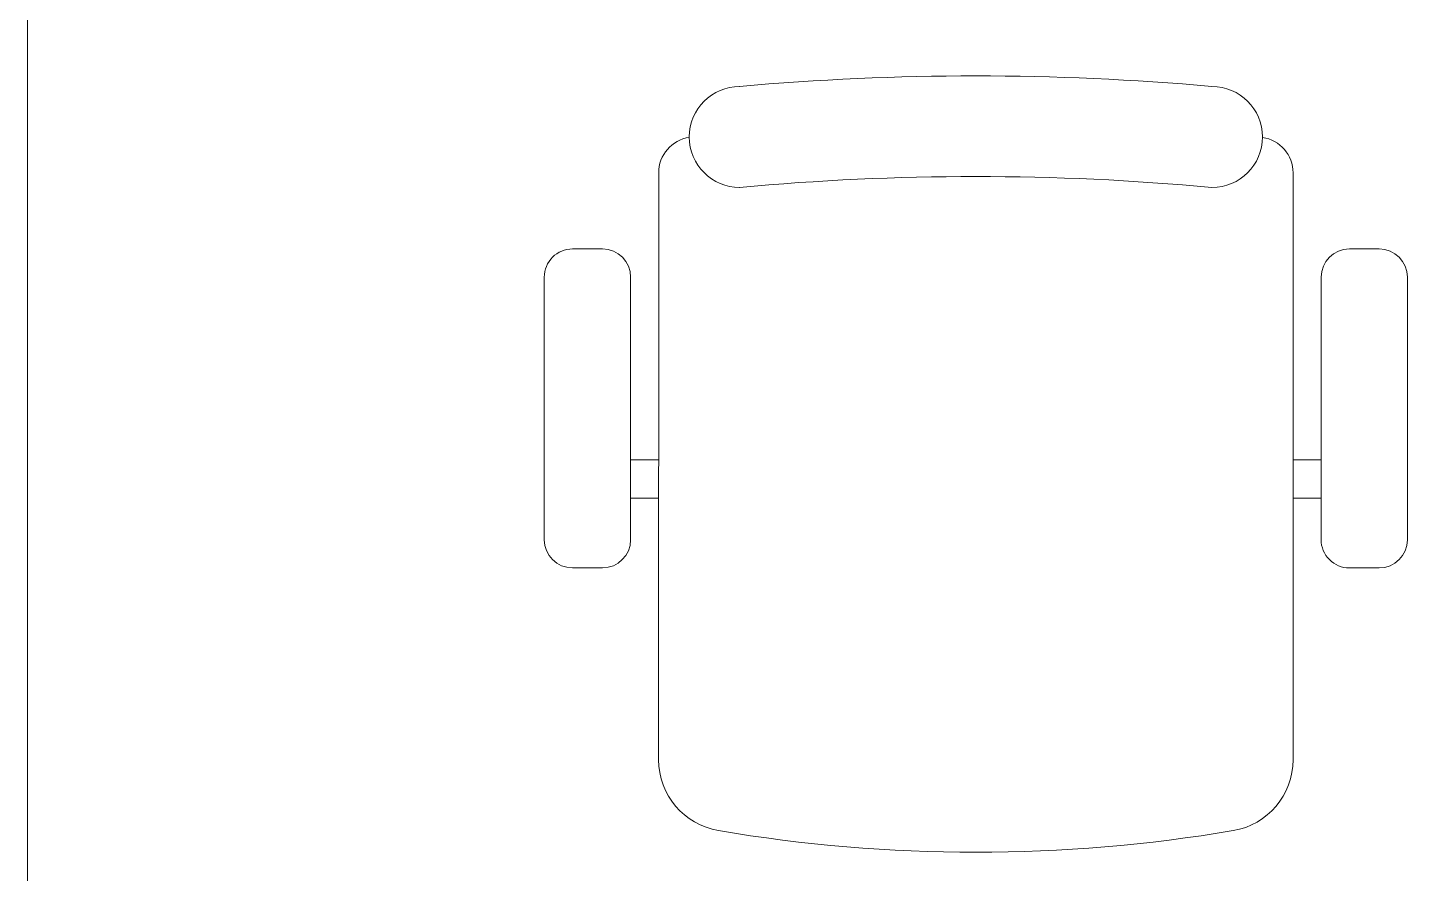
# Model space of a CAD drawing. Header units: millimetres. Extents: x 26027 to 581921, y 7230 to 233891.
# Drawn here: x 488264 to 489223, y 194040 to 194628 of the extents above; entities that cross this region are included whole.
import ezdxf

# ---------------------------------------------------------------- set-up
doc = ezdxf.new("R2010")
doc.units = ezdxf.units.MM
doc.header["$LTSCALE"] = 5
for name, color, linetype, lineweight in [('Medical Equipment and Furniture', 163, 'Continuous', 0), ('NEW', 1, 'Continuous', 5), ('Walls', 32, 'Continuous', 5)]:
    doc.layers.add(name, color=color, linetype=linetype, lineweight=lineweight)

# ---------------------------------------------------------------- blocks, each defined once
blk = doc.blocks.new('*X15')
at = {"color": 0}
for p, q in [((5, 3), (5, 3)), ((5, 3), (5, 3)), ((5, 3), (5, 3)), ((5, 3), (5, 3)), ((5, 3), (5, 3)), ((5, 3), (5, 3)), ((5, 3), (5, 3)), ((5, 3), (5, 3)), ((5, 3), (5, 3)), ((5, 3), (5, 3)), ((5, 3), (5, 3)), ((5, 3), (5, 3)), ((5, 3), (5, 3)), ((5, 3), (5, 3)), ((5, 3), (5, 3)), ((5, 3), (5, 3)), ((5, 3), (5, 3)), ((5, 3), (5, 3)), ((5, 3), (5, 3)), ((5, 3), (5, 3)), ((5, 3), (5, 3)), ((5, 3), (5, 3)), ((5, 3), (5, 3)), ((5, 3), (5, 3)), ((5, 3), (5, 3)), ((5, 3), (5, 3)), ((5, 3), (5, 3)), ((5, 3), (5, 3)), ((5, 3), (5, 3)), ((5, 3), (5, 3)), ((5, 3), (5, 3)), ((5, 3), (5, 3)), ((5, 3), (5, 3)), ((5, 3), (5, 3)), ((5, 3), (5, 3)), ((5, 3), (5, 3)), ((5, 3), (5, 3)), ((5, 3), (5, 3)), ((5, 3), (5, 3)), ((5, 3), (5, 3)), ((5, 3), (5, 3)), ((5, 3), (5, 3)), ((5, 3), (5, 3)), ((5, 3), (5, 3)), ((5, 3), (5, 3)), ((5, 3), (5, 3)), ((5, 3), (5, 3)), ((5, 3), (5, 3)), ((5, 3), (5, 3)), ((5, 3), (5, 3)), ((5, 3), (5, 3)), ((5, 3), (5, 3)), ((5, 3), (5, 3)), ((5, 3), (5, 3)), ((5, 3), (5, 3)), ((5, 3), (5, 3)), ((5, 3), (5, 3)), ((5, 3), (5, 3)), ((5, 3), (5, 3)), ((5, 3), (5, 3)), ((5, 3), (5, 3)), ((5, 3), (5, 3)), ((5, 3), (5, 3)), ((5, 3), (5, 3)), ((5, 3), (5, 3)), ((5, 3), (5, 3)), ((6, 3), (5, 3)), ((5, 3), (5, 3)), ((6, 3), (5, 3)), ((5, 3), (5, 3)), ((6, 3), (5, 3)), ((5, 3), (5, 3)), ((6, 3), (5, 3)), ((5, 3), (5, 3)), ((5, 3), (5, 3)), ((5, 3), (5, 3)), ((5, 3), (5, 3)), ((5, 3), (5, 3)), ((5, 3), (5, 3)), ((5, 3), (5, 3)), ((5, 3), (5, 3)), ((5, 3), (5, 3)), ((5, 3), (5, 3)), ((5, 3), (5, 3)), ((5, 3), (5, 3)), ((5, 3), (5, 3)), ((5, 3), (5, 3)), ((5, 3), (5, 3)), ((5, 3), (5, 3)), ((5, 3), (5, 3)), ((5, 3), (5, 3)), ((5, 3), (5, 3)), ((5, 3), (5, 3)), ((5, 3), (5, 3)), ((5, 3), (5, 3)), ((5, 3), (5, 3)), ((6, 3), (6, 3)), ((6, 3), (6, 3)), ((6, 3), (6, 3)), ((6, 3), (6, 3)), ((6, 3), (6, 3)), ((6, 3), (6, 3)), ((6, 3), (6, 3)), ((6, 3), (6, 3)), ((6, 3), (6, 3)), ((6, 3), (6, 3)), ((6, 3), (6, 3)), ((6, 3), (6, 3)), ((6, 3), (6, 3)), ((6, 3), (6, 3)), ((6, 3), (6, 3)), ((6, 3), (6, 3)), ((6, 3), (6, 3)), ((6, 3), (6, 3)), ((6, 3), (6, 3)), ((6, 3), (6, 3)), ((6, 3), (6, 3)), ((6, 3), (6, 3)), ((6, 3), (6, 3)), ((6, 3), (6, 3)), ((6, 3), (6, 3)), ((6, 3), (6, 3)), ((6, 3), (6, 3)), ((6, 3), (6, 3)), ((6, 3), (6, 3)), ((6, 3), (6, 3)), ((6, 3), (6, 3)), ((6, 3), (6, 3)), ((6, 3), (6, 3)), ((6, 3), (6, 3)), ((6, 3), (6, 3)), ((6, 3), (6, 3)), ((6, 3), (6, 3)), ((6, 3), (6, 3)), ((6, 3), (6, 3)), ((6, 3), (6, 3)), ((6, 3), (6, 3)), ((6, 3), (6, 3)), ((6, 3), (6, 3)), ((6, 3), (6, 3)), ((6, 3), (6, 3)), ((6, 3), (6, 3)), ((6, 3), (6, 3)), ((6, 3), (6, 3)), ((6, 3), (6, 3)), ((6, 3), (6, 3)), ((6, 3), (6, 3)), ((6, 3), (6, 3)), ((6, 3), (6, 3)), ((6, 3), (6, 3)), ((6, 3), (6, 3)), ((6, 3), (6, 3)), ((6, 3), (6, 3)), ((6, 3), (6, 3)), ((6, 3), (6, 3)), ((6, 3), (6, 3)), ((6, 3), (6, 3)), ((6, 3), (6, 3)), ((6, 3), (6, 3)), ((6, 3), (6, 3)), ((6, 3), (6, 3)), ((6, 3), (6, 3)), ((6, 3), (6, 3)), ((6, 3), (6, 3)), ((6, 3), (6, 3)), ((6, 3), (6, 3)), ((6, 3), (6, 3)), ((6, 3), (6, 3)), ((6, 3), (6, 3)), ((6, 3), (6, 3)), ((6, 3), (6, 3)), ((6, 3), (6, 3)), ((6, 3), (6, 3)), ((6, 3), (6, 3)), ((6, 3), (6, 3)), ((6, 3), (6, 3)), ((6, 3), (6, 3)), ((6, 3), (6, 3)), ((6, 3), (6, 3)), ((6, 3), (6, 3)), ((6, 3), (6, 3)), ((6, 3), (6, 3)), ((6, 3), (6, 3)), ((6, 3), (6, 3)), ((6, 3), (6, 3)), ((6, 3), (6, 3)), ((6, 3), (6, 3)), ((6, 3), (6, 3)), ((6, 3), (6, 3)), ((6, 3), (6, 3)), ((6, 3), (6, 3)), ((6, 3), (6, 3)), ((6, 3), (6, 3)), ((6, 3), (6, 3)), ((6, 3), (6, 3)), ((6, 3), (6, 3)), ((6, 3), (6, 3)), ((6, 3), (6, 3)), ((6, 3), (6, 3)), ((6, 3), (6, 3)), ((6, 3), (6, 3)), ((6, 3), (6, 3)), ((6, 3), (6, 3)), ((6, 3), (6, 3)), ((6, 3), (6, 3)), ((6, 3), (6, 3)), ((6, 3), (6, 3)), ((6, 3), (6, 3)), ((6, 3), (6, 3)), ((6, 3), (6, 3)), ((6, 3), (6, 3)), ((6, 3), (6, 3)), ((6, 3), (6, 3)), ((6, 3), (6, 3)), ((6, 3), (6, 3)), ((6, 3), (6, 3)), ((6, 3), (6, 3)), ((6, 3), (6, 3)), ((6, 3), (6, 3)), ((6, 3), (6, 3)), ((6, 3), (6, 3)), ((6, 3), (6, 3)), ((6, 3), (6, 3)), ((6, 3), (6, 3)), ((6, 3), (6, 3)), ((6, 3), (6, 3)), ((6, 3), (6, 3)), ((6, 3), (6, 3)), ((6, 3), (6, 3)), ((6, 3), (6, 3)), ((6, 3), (6, 3)), ((6, 3), (6, 3)), ((6, 3), (6, 3)), ((6, 3), (6, 3)), ((6, 3), (6, 3)), ((6, 3), (6, 3)), ((6, 3), (6, 3)), ((6, 3), (6, 3)), ((6, 3), (6, 3)), ((6, 3), (6, 3)), ((6, 3), (6, 3)), ((6, 3), (6, 3)), ((6, 3), (6, 3)), ((6, 3), (6, 3)), ((6, 3), (6, 3)), ((6, 3), (6, 3)), ((6, 3), (6, 3)), ((6, 3), (6, 3)), ((6, 3), (6, 3)), ((6, 3), (6, 3)), ((6, 3), (6, 3)), ((6, 3), (6, 3)), ((6, 3), (6, 3)), ((6, 3), (6, 3)), ((6, 3), (6, 3)), ((6, 3), (6, 3)), ((6, 3), (6, 3)), ((6, 3), (6, 3)), ((6, 3), (6, 3)), ((6, 3), (6, 3)), ((6, 3), (6, 3)), ((6, 3), (6, 3)), ((6, 3), (6, 3)), ((6, 3), (6, 3)), ((6, 3), (6, 3)), ((6, 3), (6, 3)), ((6, 3), (6, 3)), ((6, 3), (6, 3)), ((6, 3), (6, 3)), ((6, 3), (6, 3)), ((6, 3), (6, 3)), ((6, 3), (6, 3)), ((6, 3), (6, 3)), ((6, 3), (6, 3)), ((6, 3), (6, 3)), ((6, 3), (6, 3)), ((6, 3), (6, 3)), ((6, 3), (6, 3)), ((6, 3), (6, 3)), ((6, 3), (6, 3)), ((6, 3), (6, 3)), ((6, 3), (6, 3)), ((6, 3), (6, 3)), ((6, 3), (6, 3)), ((6, 3), (6, 3)), ((6, 3), (6, 3)), ((6, 3), (6, 3)), ((6, 3), (6, 3)), ((6, 3), (6, 3)), ((6, 3), (6, 3)), ((6, 3), (6, 3)), ((6, 3), (6, 3)), ((6, 3), (6, 3)), ((6, 3), (6, 3)), ((6, 3), (6, 3)), ((6, 3), (6, 3)), ((6, 3), (6, 3)), ((6, 3), (6, 3)), ((6, 3), (6, 3)), ((6, 3), (6, 3)), ((6, 3), (5, 3)), ((6, 3), (5, 3)), ((6, 3), (5, 3)), ((6, 3), (5, 3)), ((6, 3), (5, 3)), ((6, 3), (6, 3)), ((6, 3), (6, 3)), ((6, 3), (6, 3)), ((6, 3), (6, 3)), ((6, 3), (6, 3)), ((6, 3), (6, 3)), ((6, 3), (6, 3)), ((6, 3), (6, 3)), ((6, 3), (6, 3)), ((6, 3), (6, 3)), ((6, 3), (6, 3)), ((6, 3), (6, 3)), ((6, 3), (6, 3)), ((6, 3), (6, 3)), ((6, 3), (6, 3)), ((6, 3), (6, 3)), ((6, 3), (6, 3)), ((6, 3), (6, 3)), ((6, 3), (6, 3)), ((6, 3), (6, 3)), ((6, 3), (6, 3)), ((6, 3), (6, 3)), ((6, 3), (6, 3)), ((6, 3), (6, 3)), ((6, 3), (6, 3)), ((6, 3), (6, 3)), ((6, 3), (6, 3)), ((6, 3), (6, 3)), ((6, 3), (6, 3)), ((6, 3), (6, 3)), ((6, 3), (6, 3)), ((6, 3), (6, 3)), ((6, 3), (6, 3)), ((6, 3), (6, 3)), ((6, 3), (6, 3)), ((6, 3), (6, 3)), ((6, 3), (6, 3)), ((6, 3), (6, 3)), ((6, 3), (6, 3)), ((6, 3), (6, 3)), ((6, 3), (6, 3)), ((6, 3), (6, 3)), ((6, 3), (6, 3)), ((6, 3), (6, 3)), ((6, 3), (6, 3)), ((6, 3), (6, 3)), ((6, 3), (6, 3)), ((6, 3), (6, 3)), ((6, 3), (6, 3)), ((6, 3), (6, 3)), ((6, 3), (6, 3)), ((6, 3), (6, 3)), ((6, 3), (6, 3)), ((6, 3), (6, 3)), ((6, 3), (6, 3)), ((6, 3), (6, 3)), ((6, 3), (6, 3)), ((6, 3), (6, 3)), ((6, 3), (6, 3)), ((6, 3), (6, 3)), ((6, 3), (6, 3)), ((6, 3), (6, 3)), ((6, 3), (6, 3)), ((6, 3), (6, 3)), ((6, 3), (6, 3)), ((6, 3), (6, 3)), ((6, 3), (6, 3)), ((6, 3), (6, 3)), ((6, 3), (6, 3)), ((6, 3), (6, 3)), ((6, 3), (6, 3)), ((6, 3), (6, 3)), ((6, 3), (6, 3)), ((6, 3), (6, 3)), ((6, 3), (6, 3)), ((6, 3), (6, 3)), ((6, 3), (6, 3)), ((6, 3), (6, 3)), ((6, 3), (6, 3)), ((6, 3), (6, 3)), ((6, 3), (6, 3)), ((6, 3), (6, 3)), ((6, 3), (6, 3)), ((6, 3), (6, 3)), ((6, 3), (6, 3)), ((6, 3), (6, 3)), ((6, 3), (6, 3)), ((6, 3), (6, 3)), ((6, 3), (6, 3)), ((6, 3), (6, 3)), ((6, 3), (6, 3)), ((6, 3), (6, 3)), ((6, 3), (6, 3)), ((6, 3), (6, 3)), ((6, 3), (6, 3)), ((6, 3), (6, 3)), ((6, 3), (6, 3)), ((6, 3), (6, 3)), ((6, 3), (6, 3)), ((6, 3), (6, 3)), ((6, 3), (6, 3)), ((6, 3), (6, 3)), ((6, 3), (6, 3)), ((6, 3), (6, 3)), ((6, 3), (6, 3)), ((6, 3), (6, 3)), ((6, 3), (6, 3)), ((6, 3), (6, 3)), ((6, 3), (6, 3)), ((6, 3), (6, 3)), ((6, 3), (6, 3)), ((6, 3), (6, 3)), ((6, 3), (6, 3)), ((6, 3), (6, 3)), ((6, 3), (6, 3)), ((6, 3), (6, 3)), ((6, 3), (6, 3)), ((6, 3), (6, 3)), ((6, 3), (6, 3)), ((6, 3), (6, 3)), ((6, 3), (6, 3)), ((6, 3), (6, 3)), ((6, 3), (6, 3)), ((6, 3), (6, 3)), ((6, 3), (6, 3)), ((6, 3), (6, 3)), ((6, 3), (6, 3)), ((6, 3), (6, 3)), ((6, 3), (6, 3)), ((6, 3), (6, 3)), ((6, 3), (6, 3)), ((6, 3), (6, 3)), ((6, 3), (6, 3)), ((6, 3), (6, 3)), ((6, 3), (6, 3)), ((6, 3), (6, 3)), ((6, 3), (6, 3)), ((6, 3), (6, 3)), ((6, 3), (6, 3)), ((6, 3), (6, 3)), ((6, 3), (6, 3)), ((6, 3), (6, 3)), ((6, 3), (6, 3)), ((6, 3), (6, 3)), ((6, 3), (6, 3)), ((6, 3), (6, 3)), ((6, 3), (6, 3)), ((6, 3), (6, 3)), ((6, 3), (6, 3)), ((6, 3), (6, 3)), ((6, 3), (6, 3)), ((6, 3), (6, 3)), ((6, 3), (6, 3)), ((6, 3), (6, 3)), ((6, 3), (6, 3)), ((6, 3), (6, 3)), ((6, 3), (6, 3)), ((6, 3), (6, 3)), ((6, 3), (6, 3)), ((6, 3), (6, 3)), ((6, 3), (6, 3)), ((6, 3), (6, 3)), ((6, 3), (6, 3)), ((6, 3), (6, 3)), ((6, 3), (6, 3)), ((6, 3), (6, 3)), ((6, 3), (6, 3)), ((6, 3), (6, 3)), ((6, 3), (6, 3)), ((6, 3), (6, 3)), ((6, 3), (6, 3)), ((6, 3), (6, 3)), ((6, 3), (6, 3)), ((6, 3), (6, 3)), ((6, 3), (6, 3)), ((6, 3), (6, 3)), ((6, 3), (6, 3)), ((6, 3), (6, 3)), ((6, 3), (6, 3)), ((6, 3), (6, 3)), ((6, 3), (6, 3)), ((6, 3), (6, 3)), ((6, 3), (6, 3)), ((6, 3), (6, 3)), ((6, 3), (6, 3)), ((6, 3), (6, 3)), ((6, 3), (6, 3)), ((6, 3), (6, 3)), ((6, 3), (6, 3)), ((6, 3), (6, 3)), ((6, 3), (6, 3)), ((6, 3), (6, 3)), ((6, 3), (6, 3)), ((6, 3), (6, 3)), ((6, 3), (6, 3)), ((6, 3), (6, 3)), ((6, 3), (6, 3)), ((6, 3), (6, 3)), ((6, 3), (6, 3)), ((6, 3), (6, 3)), ((6, 3), (6, 3)), ((6, 3), (6, 3)), ((6, 3), (6, 3)), ((6, 3), (6, 3)), ((6, 3), (6, 3)), ((6, 3), (6, 3)), ((6, 3), (6, 3)), ((6, 3), (6, 3)), ((6, 3), (6, 3)), ((6, 3), (6, 3)), ((6, 3), (6, 3)), ((6, 3), (6, 3)), ((6, 3), (6, 3)), ((6, 3), (6, 3)), ((6, 3), (6, 3)), ((6, 3), (6, 3)), ((6, 3), (6, 3)), ((6, 3), (6, 3)), ((6, 3), (6, 3)), ((6, 3), (6, 3)), ((6, 3), (6, 3)), ((6, 3), (6, 3)), ((6, 3), (6, 3)), ((6, 3), (6, 3)), ((6, 3), (6, 3)), ((6, 3), (6, 3)), ((6, 3), (6, 3)), ((6, 3), (6, 3)), ((6, 3), (6, 3)), ((6, 3), (6, 3)), ((6, 3), (6, 3)), ((6, 3), (6, 3)), ((6, 3), (6, 3)), ((6, 3), (6, 3)), ((6, 3), (6, 3)), ((6, 3), (6, 3)), ((6, 3), (6, 3)), ((6, 3), (6, 3)), ((6, 3), (6, 3)), ((6, 3), (6, 3)), ((6, 3), (6, 3)), ((6, 3), (6, 3)), ((6, 3), (6, 3)), ((6, 3), (6, 3)), ((6, 3), (6, 3)), ((6, 3), (6, 3)), ((6, 3), (6, 3)), ((6, 3), (6, 3)), ((6, 3), (6, 3)), ((6, 3), (6, 3)), ((6, 3), (6, 3)), ((6, 3), (6, 3)), ((6, 3), (6, 3)), ((6, 3), (6, 3)), ((6, 3), (6, 3)), ((6, 3), (6, 3)), ((6, 3), (6, 3)), ((6, 3), (6, 3)), ((6, 3), (6, 3)), ((6, 3), (6, 3)), ((6, 3), (6, 3)), ((6, 3), (6, 3)), ((6, 3), (6, 3)), ((6, 3), (6, 3)), ((6, 3), (6, 3)), ((6, 3), (6, 3)), ((6, 3), (6, 3)), ((6, 3), (6, 3)), ((6, 3), (6, 3)), ((6, 3), (6, 3)), ((6, 3), (6, 3)), ((6, 3), (6, 3)), ((6, 3), (6, 3)), ((6, 3), (6, 3)), ((6, 3), (6, 3)), ((6, 3), (6, 3)), ((6, 3), (6, 3)), ((6, 3), (6, 3)), ((6, 3), (6, 3)), ((6, 3), (6, 3)), ((6, 3), (6, 3)), ((6, 3), (6, 3)), ((6, 3), (6, 3)), ((6, 3), (6, 3)), ((6, 3), (6, 3)), ((6, 3), (6, 3)), ((6, 3), (6, 3)), ((6, 3), (6, 3)), ((6, 3), (6, 3)), ((6, 3), (6, 3)), ((6, 3), (6, 3)), ((6, 3), (6, 3)), ((6, 3), (6, 3)), ((6, 3), (6, 3)), ((6, 3), (6, 3)), ((6, 3), (6, 3)), ((6, 3), (6, 3)), ((6, 3), (6, 3)), ((6, 3), (6, 3)), ((6, 3), (6, 3)), ((6, 3), (6, 3)), ((6, 3), (6, 3)), ((6, 3), (6, 3)), ((6, 3), (6, 3)), ((6, 3), (6, 3)), ((6, 3), (6, 3)), ((6, 3), (6, 3)), ((6, 3), (6, 3)), ((6, 3), (6, 3)), ((6, 3), (6, 3)), ((6, 3), (6, 3)), ((6, 3), (6, 3)), ((6, 3), (6, 3)), ((6, 3), (6, 3)), ((6, 3), (6, 3)), ((6, 3), (6, 3)), ((6, 3), (6, 3))]:
    blk.add_line(p, q, dxfattribs=at)
blk = doc.blocks.new('*X16')
at = {"color": 0}
for p, q in [((13, 1), (13, 1)), ((13, 1), (13, 1)), ((13, 1), (13, 1)), ((13, 1), (13, 1)), ((13, 1), (13, 1)), ((13, 1), (13, 1)), ((13, 1), (13, 1)), ((13, 1), (13, 1)), ((13, 1), (13, 1)), ((13, 1), (13, 1)), ((13, 1), (13, 1)), ((13, 1), (13, 1)), ((13, 1), (13, 1)), ((13, 1), (13, 1)), ((13, 1), (13, 1)), ((13, 1), (14, 1)), ((13, 1), (14, 1)), ((13, 1), (14, 1)), ((13, 1), (13, 1)), ((13, 1), (13, 1)), ((13, 1), (13, 1)), ((13, 1), (13, 1)), ((13, 1), (13, 1)), ((13, 1), (13, 1)), ((13, 1), (13, 1)), ((13, 1), (13, 1)), ((13, 1), (13, 1)), ((13, 1), (13, 1)), ((13, 1), (13, 1)), ((13, 1), (13, 1)), ((13, 1), (13, 1)), ((13, 1), (13, 1)), ((13, 1), (13, 1)), ((13, 1), (13, 1)), ((13, 1), (13, 1)), ((13, 1), (13, 1)), ((13, 1), (13, 1)), ((13, 1), (13, 1)), ((13, 1), (13, 1)), ((13, 1), (13, 1)), ((13, 1), (13, 1)), ((13, 1), (13, 1)), ((13, 1), (13, 1)), ((13, 1), (13, 1)), ((13, 1), (13, 1)), ((13, 1), (13, 1)), ((13, 1), (13, 1)), ((13, 1), (13, 1)), ((13, 1), (13, 1)), ((13, 1), (13, 1)), ((13, 1), (13, 1)), ((13, 1), (13, 1)), ((13, 1), (13, 1)), ((13, 1), (13, 1)), ((13, 1), (13, 1)), ((13, 1), (13, 1)), ((13, 1), (13, 1)), ((13, 1), (13, 1)), ((13, 1), (13, 1)), ((13, 1), (13, 1)), ((13, 1), (13, 1)), ((13, 1), (13, 1)), ((13, 1), (13, 1)), ((13, 1), (13, 1)), ((13, 1), (13, 1)), ((13, 1), (13, 1)), ((13, 1), (13, 1)), ((13, 1), (13, 1)), ((13, 1), (13, 1)), ((13, 1), (13, 1)), ((13, 1), (13, 1)), ((13, 1), (13, 1)), ((13, 1), (13, 1)), ((13, 1), (13, 1)), ((13, 1), (13, 1)), ((13, 1), (13, 1)), ((13, 1), (13, 1)), ((13, 1), (13, 1)), ((13, 1), (13, 1)), ((13, 1), (13, 1)), ((13, 1), (13, 1)), ((13, 1), (13, 1)), ((13, 1), (13, 1)), ((13, 1), (13, 1)), ((13, 1), (13, 1)), ((13, 1), (13, 1)), ((13, 1), (13, 1)), ((13, 1), (13, 1)), ((13, 1), (13, 1)), ((13, 1), (13, 1)), ((13, 1), (13, 1)), ((13, 1), (13, 1)), ((13, 1), (13, 1)), ((13, 1), (13, 1)), ((13, 1), (13, 1)), ((13, 1), (13, 1)), ((13, 1), (13, 1)), ((13, 1), (13, 1)), ((13, 1), (13, 1)), ((13, 1), (13, 1)), ((13, 1), (13, 1)), ((13, 1), (13, 1)), ((13, 1), (13, 1)), ((13, 1), (13, 1)), ((13, 1), (13, 1)), ((13, 1), (13, 1)), ((13, 1), (13, 1)), ((13, 1), (13, 1)), ((13, 1), (13, 1)), ((13, 1), (13, 1)), ((13, 1), (13, 1)), ((13, 1), (13, 1)), ((13, 1), (13, 1)), ((13, 1), (13, 1)), ((13, 1), (13, 1)), ((13, 1), (13, 1)), ((13, 1), (13, 1)), ((13, 1), (13, 1)), ((13, 1), (13, 1)), ((13, 1), (13, 1)), ((13, 1), (13, 1)), ((13, 1), (13, 1)), ((13, 1), (13, 1)), ((13, 1), (14, 1)), ((13, 0), (13, 0)), ((13, 0), (13, 0)), ((13, 0), (13, 0)), ((13, 0), (13, 0)), ((13, 0), (13, 0)), ((13, 0), (13, 0)), ((13, 0), (13, 0)), ((13, 0), (13, 0)), ((13, 0), (13, 0)), ((13, 0), (13, 0)), ((13, 0), (13, 0)), ((13, 0), (13, 0)), ((13, 0), (13, 0)), ((13, 0), (13, 0)), ((13, 0), (13, 0)), ((13, 0), (13, 0)), ((13, 0), (13, 0)), ((13, 0), (13, 0)), ((13, 0), (13, 0)), ((13, 0), (13, 0)), ((13, 0), (13, 0)), ((13, 0), (13, 0)), ((13, 0), (13, 0)), ((13, 0), (13, 0)), ((13, 0), (13, 0)), ((13, 0), (13, 0)), ((13, 0), (13, 0)), ((13, 0), (13, 0)), ((13, 0), (13, 0)), ((13, 0), (13, 0)), ((13, 0), (13, 0)), ((13, 0), (13, 0)), ((13, 0), (13, 0)), ((13, 0), (13, 0)), ((13, 0), (13, 0)), ((13, 0), (13, 0)), ((13, 0), (13, 0)), ((13, 0), (13, 0)), ((13, 0), (13, 0)), ((13, 0), (13, 0)), ((13, 0), (13, 0)), ((13, 0), (13, 0)), ((13, 0), (13, 0)), ((13, 0), (13, 0)), ((13, 0), (13, 0)), ((13, 0), (13, 0)), ((13, 0), (13, 0)), ((13, 0), (13, 0)), ((13, 0), (14, 0)), ((13, 0), (14, 0)), ((13, 0), (13, 0)), ((13, 0), (14, 0)), ((14, 1), (14, 1)), ((14, 1), (14, 1)), ((14, 1), (14, 1)), ((14, 1), (14, 1)), ((14, 1), (14, 1)), ((14, 1), (14, 1)), ((14, 1), (14, 1)), ((14, 1), (14, 1)), ((14, 1), (14, 1)), ((14, 1), (14, 1)), ((14, 1), (14, 1)), ((14, 1), (14, 1)), ((14, 1), (14, 1)), ((14, 1), (14, 1)), ((14, 1), (14, 1)), ((14, 1), (14, 1)), ((14, 1), (14, 1)), ((14, 1), (14, 1)), ((14, 1), (14, 1)), ((14, 1), (14, 1)), ((14, 1), (14, 1)), ((14, 1), (14, 1)), ((14, 1), (14, 1)), ((14, 1), (14, 1)), ((14, 1), (14, 1)), ((14, 1), (14, 1)), ((14, 1), (14, 1)), ((14, 1), (14, 1)), ((14, 1), (14, 1)), ((14, 1), (14, 1)), ((14, 1), (14, 1)), ((14, 1), (14, 1)), ((14, 1), (14, 1)), ((14, 1), (14, 1)), ((14, 1), (14, 1)), ((14, 1), (14, 1)), ((14, 1), (14, 1)), ((14, 1), (14, 1)), ((14, 1), (14, 1)), ((14, 1), (14, 1)), ((14, 1), (14, 1)), ((14, 1), (14, 1)), ((14, 1), (14, 1)), ((14, 1), (14, 1)), ((14, 1), (14, 1)), ((14, 1), (14, 1)), ((14, 1), (14, 1)), ((14, 1), (14, 1)), ((14, 1), (14, 1)), ((14, 1), (14, 1)), ((14, 1), (14, 1)), ((14, 1), (14, 1)), ((14, 1), (14, 1)), ((14, 1), (14, 1)), ((14, 1), (14, 1)), ((14, 1), (14, 1)), ((14, 1), (14, 1)), ((14, 1), (14, 1)), ((14, 1), (14, 1)), ((14, 1), (14, 1)), ((14, 1), (14, 1)), ((14, 1), (14, 1)), ((14, 1), (14, 1)), ((14, 1), (14, 1)), ((14, 1), (14, 1)), ((14, 1), (14, 1)), ((14, 1), (14, 1)), ((14, 1), (14, 1)), ((14, 1), (14, 1)), ((14, 1), (14, 1)), ((14, 1), (14, 1)), ((14, 1), (14, 1)), ((14, 1), (14, 1)), ((14, 1), (14, 1)), ((14, 1), (14, 1)), ((14, 1), (14, 1)), ((14, 1), (14, 1)), ((14, 1), (14, 1)), ((14, 1), (14, 1)), ((14, 1), (14, 1)), ((14, 1), (14, 1)), ((14, 1), (14, 1)), ((14, 1), (14, 1)), ((14, 1), (14, 1)), ((14, 1), (14, 1)), ((14, 1), (14, 1)), ((14, 1), (14, 1)), ((14, 1), (14, 1)), ((14, 1), (14, 1)), ((14, 1), (14, 1)), ((14, 1), (14, 1)), ((14, 1), (14, 1)), ((14, 1), (14, 1)), ((14, 1), (14, 1)), ((14, 0), (14, 0)), ((14, 0), (14, 0)), ((14, 0), (14, 0)), ((14, 0), (14, 0)), ((14, 0), (14, 0)), ((14, 0), (14, 0)), ((14, 0), (14, 0)), ((14, 0), (14, 0)), ((14, 0), (14, 0)), ((14, 0), (14, 0)), ((14, 0), (14, 0)), ((14, 0), (14, 0)), ((14, 0), (14, 0)), ((14, 0), (14, 0)), ((14, 0), (14, 0)), ((14, 0), (14, 0)), ((14, 0), (14, 0)), ((14, 0), (14, 0)), ((14, 0), (14, 0)), ((14, 0), (14, 0)), ((14, 0), (14, 0)), ((14, 0), (14, 0)), ((14, 0), (14, 0)), ((14, 0), (14, 0)), ((14, 0), (14, 0)), ((14, 0), (14, 0)), ((14, 0), (14, 0)), ((14, 0), (14, 0)), ((14, 0), (14, 0)), ((14, 0), (14, 0)), ((14, 0), (14, 0)), ((14, 0), (14, 0)), ((14, 0), (14, 0)), ((14, 0), (14, 0)), ((14, 0), (14, 0)), ((14, 0), (14, 0)), ((14, 0), (14, 0)), ((14, 0), (14, 0)), ((14, 0), (14, 0)), ((14, 0), (14, 0)), ((14, 0), (14, 0)), ((14, 0), (14, 0)), ((14, 0), (14, 0)), ((14, 0), (14, 0)), ((14, 0), (14, 0)), ((14, 0), (14, 0)), ((14, 0), (14, 0)), ((14, 0), (14, 0)), ((13, 0), (13, 0)), ((13, 0), (14, 0)), ((13, 0), (13, 0)), ((13, 0), (14, 0)), ((13, 0), (13, 0)), ((13, 0), (14, 0)), ((13, 0), (13, 0)), ((13, 0), (13, 0)), ((13, 0), (13, 0)), ((13, 0), (13, 0)), ((13, 0), (14, 0)), ((13, 0), (13, 0)), ((13, 0), (14, 0)), ((13, 0), (13, 0)), ((13, 0), (14, 0)), ((13, 0), (13, 0)), ((13, 0), (14, 0)), ((13, 0), (13, 0)), ((13, 0), (14, 0)), ((13, 0), (13, 0)), ((13, 0), (14, 0)), ((13, 0), (13, 0)), ((13, 0), (14, 0)), ((13, 0), (13, 0)), ((13, 0), (13, 0)), ((13, 0), (13, 0)), ((13, 0), (14, 0)), ((13, 0), (13, 0)), ((13, 0), (14, 0)), ((13, 0), (13, 0)), ((13, 0), (14, 0)), ((13, 0), (13, 0)), ((13, 0), (14, 0)), ((13, 0), (13, 0)), ((13, 0), (13, 0)), ((13, 0), (13, 0)), ((13, 0), (13, 0)), ((13, 0), (13, 0)), ((13, 0), (13, 0)), ((13, 0), (13, 0)), ((13, 0), (13, 0)), ((13, 0), (13, 0)), ((13, 0), (13, 0)), ((13, 0), (13, 0)), ((13, 0), (13, 0)), ((13, 0), (13, 0)), ((13, 0), (13, 0)), ((13, 0), (13, 0)), ((13, 0), (13, 0)), ((13, 0), (13, 0)), ((13, 0), (13, 0)), ((13, 0), (13, 0)), ((13, 0), (13, 0)), ((13, 0), (13, 0)), ((13, 0), (13, 0)), ((13, 0), (13, 0)), ((13, 0), (13, 0)), ((13, 0), (13, 0)), ((13, 0), (13, 0)), ((13, 0), (13, 0)), ((13, 0), (13, 0)), ((13, 0), (13, 0)), ((13, 0), (13, 0)), ((13, 0), (13, 0)), ((13, -1), (13, -1)), ((13, -1), (13, -1)), ((13, -1), (13, -1)), ((13, -1), (13, -1)), ((13, -1), (13, -1)), ((13, -1), (14, -1)), ((13, -1), (13, -1)), ((14, 0), (14, 0)), ((14, 0), (14, 0)), ((14, 0), (14, 0)), ((14, 0), (14, 0)), ((14, 0), (14, 0)), ((14, 0), (14, 0)), ((14, 0), (14, 0)), ((14, 0), (14, 0)), ((14, 0), (14, 0)), ((14, 0), (14, 0)), ((14, 0), (14, 0)), ((14, 0), (14, 0)), ((14, 0), (14, 0)), ((14, 0), (14, 0)), ((14, 0), (14, 0)), ((13, 0), (14, 0)), ((14, 0), (14, 0)), ((14, 0), (14, 0)), ((14, 0), (14, 0)), ((14, 0), (14, 0)), ((14, 0), (14, 0)), ((14, 0), (14, 0)), ((14, 0), (14, 0)), ((14, 0), (14, 0)), ((14, 0), (14, 0)), ((14, 0), (14, 0)), ((14, 0), (14, 0)), ((14, 0), (14, 0)), ((14, 0), (14, 0)), ((14, 0), (14, 0)), ((14, 0), (14, 0)), ((14, 0), (14, 0)), ((14, 0), (14, 0)), ((14, 0), (14, 0)), ((14, 0), (14, 0)), ((14, 0), (14, 0)), ((14, 0), (14, 0)), ((14, 0), (14, 0)), ((14, 0), (14, 0)), ((14, 0), (14, 0)), ((14, 0), (14, 0)), ((14, 0), (14, 0)), ((14, 0), (14, 0)), ((14, 0), (14, 0)), ((14, 0), (14, 0)), ((14, 0), (14, 0)), ((14, 0), (14, 0)), ((14, 0), (14, 0)), ((14, 0), (14, 0)), ((14, 0), (14, 0)), ((14, -1), (14, -1)), ((14, -1), (14, -1)), ((14, -1), (14, -1)), ((14, -1), (14, -1)), ((14, -1), (14, -1))]:
    blk.add_line(p, q, dxfattribs=at)
blk = doc.blocks.new('GF21018-P')
at = {"color": 0}
for p, q in [((-0.2207, 0.47563), (-0.2207, 0.0675)), ((0.22049, 0.47563), (0.22049, 0.0675)), ((-0.2806, 0.34221), (-0.25983, 0.34221)), ((0.25963, 0.34221), (0.2804, 0.34221)), ((-0.30021, 0.32259), (-0.30021, 0.14)), ((-0.24021, 0.32259), (-0.24021, 0.14)), ((0.24001, 0.32259), (0.24001, 0.14)), ((0.30001, 0.32259), (0.30001, 0.14)), ((-0.24021, 0.29372), (-0.2207, 0.29372)), ((0.22049, 0.29372), (0.24001, 0.29372)), ((-0.24021, 0.26708), (-0.2207, 0.26708)), ((0.22049, 0.26708), (0.24001, 0.26708)), ((-0.2806, 0.12039), (-0.25983, 0.12039)), ((0.25963, 0.12039), (0.2804, 0.12039))]:
    blk.add_line(p, q, dxfattribs=at)
for points in [[(0.24001, 0.29372), (0.24001, 0.29372), (0.24001, 0.29372), (0.24001, 0.29372), (0.24001, 0.29372), (0.24001, 0.29372), (0.24001, 0.29372), (0.24001, 0.29372), (0.24001, 0.29372), (0.24001, 0.29372), (0.24001, 0.29372), (0.24001, 0.29372), (0.24001, 0.29372), (0.24001, 0.29372), (0.24001, 0.29372), (0.24001, 0.29372), (0.24001, 0.29372), (0.24001, 0.29372), (0.24001, 0.29372), (0.24001, 0.29372), (0.24001, 0.29372), (0.24001, 0.29372), (0.24001, 0.29372), (0.24001, 0.29372), (0.24001, 0.29372), (0.24001, 0.29372), (0.24001, 0.29372), (0.24001, 0.29372), (0.24001, 0.29372), (0.24001, 0.29372), (0.24001, 0.29372), (0.24001, 0.29372), (0.24001, 0.29372), (0.24001, 0.29372), (0.24001, 0.29372), (0.24001, 0.29372), (0.24001, 0.29372), (0.24001, 0.29372), (0.24001, 0.29372), (0.24001, 0.29372), (0.24001, 0.29372), (0.24001, 0.29372), (0.24001, 0.29372), (0.24001, 0.29372), (0.24001, 0.29372), (0.24001, 0.29372), (0.24001, 0.29372), (0.24001, 0.29372), (0.24001, 0.29372), (0.24001, 0.29372), (0.24001, 0.29372), (0.24001, 0.29372), (0.24001, 0.29372), (0.24001, 0.29372), (0.24001, 0.29372), (0.24001, 0.29372), (0.24001, 0.29372), (0.24001, 0.29372), (0.24001, 0.29372), (0.24001, 0.29372), (0.24001, 0.29372), (0.24001, 0.29372), (0.24001, 0.29372), (0.24001, 0.29372), (0.24001, 0.29372), (0.24001, 0.29372), (0.24001, 0.29372), (0.24001, 0.29372), (0.24001, 0.29372), (0.24001, 0.29372), (0.24001, 0.29372), (0.24001, 0.29372), (0.24001, 0.29372), (0.24001, 0.29372), (0.24001, 0.29372), (0.24001, 0.29372), (0.24001, 0.29372), (0.24001, 0.29372), (0.24001, 0.29372), (0.24001, 0.29372), (0.24001, 0.29372), (0.24001, 0.29372), (0.24001, 0.29372), (0.24001, 0.29372), (0.24001, 0.29372), (0.24001, 0.29372), (0.24001, 0.29372), (0.24001, 0.29372), (0.24001, 0.29372), (0.24001, 0.29372), (0.24001, 0.29372), (0.24001, 0.29372), (0.24001, 0.29372), (0.24001, 0.29372), (0.24001, 0.29372), (0.24001, 0.29372), (0.24001, 0.29372), (0.24001, 0.29372), (0.24001, 0.29372), (0.24001, 0.29372), (0.24001, 0.29372), (0.24001, 0.29372), (0.24001, 0.29372), (0.24001, 0.29372), (0.24001, 0.29372), (0.24001, 0.29372), (0.24001, 0.29372), (0.24001, 0.29372), (0.24001, 0.29372), (0.24001, 0.29372), (0.24001, 0.29372), (0.24001, 0.29372), (0.24001, 0.29372), (0.24001, 0.29372), (0.24001, 0.29372), (0.24001, 0.29372), (0.24001, 0.29372), (0.24001, 0.29372), (0.24001, 0.29372), (0.24001, 0.29372), (0.24001, 0.29372), (0.24001, 0.29372), (0.24001, 0.29372), (0.24001, 0.29372), (0.24001, 0.29372), (0.24001, 0.29372), (0.24001, 0.29372), (0.24001, 0.29372), (0.24001, 0.29372), (0.24001, 0.29372), (0.24001, 0.29372), (0.24001, 0.29372), (0.24001, 0.29372), (0.24001, 0.29372), (0.24001, 0.29372), (0.24001, 0.29372), (0.24001, 0.29372), (0.24001, 0.29372), (0.24001, 0.29372), (0.24001, 0.29372), (0.24001, 0.29372), (0.24001, 0.29372), (0.24001, 0.29372), (0.24001, 0.29372), (0.24001, 0.29372), (0.24001, 0.29372), (0.24001, 0.29372), (0.24001, 0.29372), (0.24001, 0.29372), (0.24001, 0.29372), (0.24001, 0.29372), (0.24001, 0.29372), (0.24001, 0.29372), (0.24001, 0.29372), (0.24001, 0.29372), (0.24001, 0.29372), (0.24001, 0.29372), (0.24001, 0.29372), (0.24001, 0.29372), (0.24001, 0.29372), (0.24001, 0.29372), (0.24001, 0.29372), (0.24001, 0.29372), (0.24001, 0.29372), (0.24001, 0.29372), (0.24001, 0.29372), (0.24001, 0.29372), (0.24001, 0.29372), (0.24001, 0.29372), (0.24001, 0.29372), (0.24001, 0.29372), (0.24001, 0.29372), (0.24001, 0.29372), (0.24001, 0.29372), (0.24001, 0.29372), (0.24001, 0.29372), (0.24001, 0.29372), (0.24001, 0.29372), (0.24001, 0.29372), (0.24001, 0.29372), (0.24001, 0.29372), (0.24001, 0.29372), (0.24001, 0.29372), (0.24001, 0.29372), (0.24001, 0.29372), (0.24001, 0.29372), (0.24001, 0.29372), (0.24001, 0.29372), (0.24001, 0.29372), (0.24001, 0.29372), (0.24001, 0.29372), (0.24001, 0.29372), (0.24001, 0.29372), (0.24001, 0.29372), (0.24001, 0.29372), (0.24001, 0.29372), (0.24001, 0.29372), (0.24001, 0.29372), (0.24001, 0.29372), (0.24001, 0.29372), (0.24001, 0.29372), (0.24001, 0.29372), (0.24001, 0.29372), (0.24001, 0.29372), (0.24001, 0.29372), (0.24001, 0.29372), (0.24001, 0.29372), (0.24001, 0.29372), (0.24001, 0.29372), (0.24001, 0.29372), (0.24001, 0.29372), (0.24001, 0.29372), (0.24001, 0.29372), (0.24001, 0.29372), (0.24001, 0.29372), (0.24001, 0.29372), (0.24001, 0.29372), (0.24001, 0.29372), (0.24001, 0.29372), (0.24001, 0.29372), (0.24001, 0.29372), (0.24001, 0.29372), (0.24001, 0.29372), (0.24001, 0.29372), (0.24001, 0.29372), (0.24001, 0.29372), (0.24001, 0.29372), (0.24001, 0.29372), (0.24001, 0.29372), (0.24001, 0.29372), (0.24001, 0.29372), (0.24001, 0.29372), (0.24001, 0.29372), (0.24001, 0.29372), (0.24001, 0.29372), (0.24001, 0.29372), (0.24001, 0.29372), (0.24001, 0.29372), (0.24001, 0.29372), (0.24001, 0.29372), (0.24001, 0.29372), (0.24001, 0.29372), (0.24001, 0.29372), (0.24001, 0.29372), (0.24001, 0.29372), (0.24001, 0.29372), (0.24001, 0.29372), (0.24001, 0.29372), (0.24001, 0.29372), (0.24001, 0.29372), (0.24001, 0.29372), (0.24001, 0.29372), (0.24001, 0.29372), (0.24001, 0.29372), (0.24001, 0.29372), (0.24001, 0.29372), (0.24001, 0.29372), (0.24001, 0.29372), (0.24001, 0.29372), (0.24001, 0.29372), (0.24001, 0.29372), (0.24001, 0.29372), (0.24001, 0.29372), (0.24001, 0.29372), (0.24001, 0.29372), (0.24001, 0.29372), (0.24001, 0.29372), (0.24001, 0.29372), (0.24001, 0.29372), (0.24001, 0.29372), (0.24001, 0.29372), (0.24001, 0.29372), (0.24001, 0.29372), (0.24001, 0.29372), (0.24001, 0.29372), (0.24001, 0.29372), (0.24001, 0.29372)], [(0.24001, 0.29372), (0.24001, 0.29372), (0.24001, 0.29372), (0.24001, 0.29372), (0.24001, 0.29372), (0.24001, 0.29372), (0.24001, 0.29372), (0.24001, 0.29372), (0.24001, 0.29372), (0.24001, 0.29372), (0.24001, 0.29372), (0.24001, 0.29372), (0.24001, 0.29372), (0.24001, 0.29372), (0.24001, 0.29372), (0.24001, 0.29372), (0.24001, 0.29372), (0.24001, 0.29372), (0.24001, 0.29372), (0.24001, 0.29372), (0.24001, 0.29372), (0.24001, 0.29372), (0.24001, 0.29372), (0.24001, 0.29372), (0.24001, 0.29372), (0.24001, 0.29372), (0.24001, 0.29372), (0.24001, 0.29372), (0.24001, 0.29372), (0.24001, 0.29372), (0.24001, 0.29372), (0.24001, 0.29372), (0.24001, 0.29372), (0.24001, 0.29372), (0.24001, 0.29372), (0.24001, 0.29372), (0.24001, 0.29372), (0.24001, 0.29372), (0.24001, 0.29372), (0.24001, 0.29372), (0.24001, 0.29372), (0.24001, 0.29372), (0.24001, 0.29372), (0.24001, 0.29372), (0.24001, 0.29372), (0.24001, 0.29372), (0.24001, 0.29372), (0.24001, 0.29372), (0.24001, 0.29372), (0.24001, 0.29372), (0.24001, 0.29372), (0.24001, 0.29372), (0.24001, 0.29372), (0.24001, 0.29372), (0.24001, 0.29372), (0.24001, 0.29372), (0.24001, 0.29372), (0.24001, 0.29372), (0.24001, 0.29372), (0.24001, 0.29372), (0.24001, 0.29372), (0.24001, 0.29372), (0.24001, 0.29372), (0.24001, 0.29372), (0.24001, 0.29372), (0.24001, 0.29372), (0.24001, 0.29372), (0.24001, 0.29372), (0.24001, 0.29372), (0.24001, 0.29372), (0.24001, 0.29372), (0.24001, 0.29372), (0.24001, 0.29372), (0.24001, 0.29372), (0.24001, 0.29372), (0.24001, 0.29372), (0.24001, 0.29372), (0.24001, 0.29372), (0.24001, 0.29372), (0.24001, 0.29372), (0.24001, 0.29372), (0.24001, 0.29372), (0.24001, 0.29372), (0.24001, 0.29372), (0.24001, 0.29372), (0.24001, 0.29372), (0.24001, 0.29372), (0.24001, 0.29372), (0.24001, 0.29372), (0.24001, 0.29372), (0.24001, 0.29372), (0.24001, 0.29372), (0.24001, 0.29372), (0.24001, 0.29372), (0.24001, 0.29372), (0.24001, 0.29372), (0.24001, 0.29372), (0.24001, 0.29372), (0.24001, 0.29372), (0.24001, 0.29372), (0.24001, 0.29372), (0.24001, 0.29372), (0.24001, 0.29372), (0.24001, 0.29372), (0.24001, 0.29372), (0.24001, 0.29372), (0.24001, 0.29372), (0.24001, 0.29372), (0.24001, 0.29372), (0.24001, 0.29372), (0.24001, 0.29372), (0.24001, 0.29372), (0.24001, 0.29372), (0.24001, 0.29372), (0.24001, 0.29372), (0.24001, 0.29372), (0.24001, 0.29372), (0.24001, 0.29372), (0.24001, 0.29372), (0.24001, 0.29372), (0.24001, 0.29372), (0.24001, 0.29372), (0.24001, 0.29372), (0.24001, 0.29372), (0.24001, 0.29372), (0.24001, 0.29372), (0.24001, 0.29372), (0.24001, 0.29372), (0.24001, 0.29372), (0.24001, 0.29372), (0.24001, 0.29372), (0.24001, 0.29372), (0.24001, 0.29372), (0.24001, 0.29372), (0.24001, 0.29372), (0.24001, 0.29372), (0.24001, 0.29372), (0.24001, 0.29372), (0.24001, 0.29372), (0.24001, 0.29372), (0.24001, 0.29372), (0.24001, 0.29372), (0.24001, 0.29372), (0.24001, 0.29372), (0.24001, 0.29372), (0.24001, 0.29372), (0.24001, 0.29372), (0.24001, 0.29372), (0.24001, 0.29372), (0.24001, 0.29372), (0.24001, 0.29372), (0.24001, 0.29372), (0.24001, 0.29372), (0.24001, 0.29372), (0.24001, 0.29372), (0.24001, 0.29372), (0.24001, 0.29372), (0.24001, 0.29372), (0.24001, 0.29372), (0.24001, 0.29372), (0.24001, 0.29372), (0.24001, 0.29372), (0.24001, 0.29372), (0.24001, 0.29372), (0.24001, 0.29372), (0.24001, 0.29372), (0.24001, 0.29372), (0.24001, 0.29372), (0.24001, 0.29372), (0.24001, 0.29372), (0.24001, 0.29372), (0.24001, 0.29372), (0.24001, 0.29372), (0.24001, 0.29372), (0.24001, 0.29372), (0.24001, 0.29372), (0.24001, 0.29372), (0.24001, 0.29372), (0.24001, 0.29372), (0.24001, 0.29372), (0.24001, 0.29372), (0.24001, 0.29372), (0.24001, 0.29372), (0.24001, 0.29372), (0.24001, 0.29372), (0.24001, 0.29372), (0.24001, 0.29372), (0.24001, 0.29372), (0.24001, 0.29372), (0.24001, 0.29372), (0.24001, 0.29372), (0.24001, 0.29372), (0.24001, 0.29372), (0.24001, 0.29372), (0.24001, 0.29372), (0.24001, 0.29372), (0.24001, 0.29372), (0.24001, 0.29372), (0.24001, 0.29372), (0.24001, 0.29372), (0.24001, 0.29372), (0.24001, 0.29372), (0.24001, 0.29372), (0.24001, 0.29372), (0.24001, 0.29372), (0.24001, 0.29372), (0.24001, 0.29372), (0.24001, 0.29372), (0.24001, 0.29372), (0.24001, 0.29372), (0.24001, 0.29372), (0.24001, 0.29372), (0.24001, 0.29372), (0.24001, 0.29372), (0.24001, 0.29372), (0.24001, 0.29372), (0.24001, 0.29372), (0.24001, 0.29372), (0.24001, 0.29372)], [(0.24001, 0.29372), (0.24001, 0.29372), (0.24001, 0.29372), (0.24001, 0.29372), (0.24001, 0.29372), (0.24001, 0.29372), (0.24001, 0.29372), (0.24001, 0.29372), (0.24001, 0.29372), (0.24001, 0.29372), (0.24001, 0.29372), (0.24001, 0.29372), (0.24001, 0.29372), (0.24001, 0.29372), (0.24001, 0.29372), (0.24001, 0.29372), (0.24001, 0.29372), (0.24001, 0.29372), (0.24001, 0.29372), (0.24001, 0.29372), (0.24001, 0.29372), (0.24001, 0.29372), (0.24001, 0.29372), (0.24001, 0.29372), (0.24001, 0.29372), (0.24001, 0.29372), (0.24001, 0.29372), (0.24001, 0.29372), (0.24001, 0.29372), (0.24001, 0.29372), (0.24001, 0.29372), (0.24001, 0.29372), (0.24001, 0.29372), (0.24001, 0.29372), (0.24001, 0.29372), (0.24001, 0.29372), (0.24001, 0.29372), (0.24001, 0.29372), (0.24001, 0.29372), (0.24001, 0.29372), (0.24001, 0.29372), (0.24001, 0.29372), (0.24001, 0.29372), (0.24001, 0.29372), (0.24001, 0.29372), (0.24001, 0.29372), (0.24001, 0.29372), (0.24001, 0.29372), (0.24001, 0.29372), (0.24001, 0.29372), (0.24001, 0.29372), (0.24001, 0.29372), (0.24001, 0.29372), (0.24001, 0.29372), (0.24001, 0.29372), (0.24001, 0.29372), (0.24001, 0.29372), (0.24001, 0.29372), (0.24001, 0.29372), (0.24001, 0.29372), (0.24001, 0.29372), (0.24001, 0.29372), (0.24001, 0.29372), (0.24001, 0.29372), (0.24001, 0.29372), (0.24001, 0.29372), (0.24001, 0.29372), (0.24001, 0.29372), (0.24001, 0.29372), (0.24001, 0.29372), (0.24001, 0.29372), (0.24001, 0.29372), (0.24001, 0.29372), (0.24001, 0.29372), (0.24001, 0.29372), (0.24001, 0.29372), (0.24001, 0.29372), (0.24001, 0.29372), (0.24001, 0.29372), (0.24001, 0.29372), (0.24001, 0.29372), (0.24001, 0.29372), (0.24001, 0.29372), (0.24001, 0.29372), (0.24001, 0.29372), (0.24001, 0.29372), (0.24001, 0.29372), (0.24001, 0.29372), (0.24001, 0.29372), (0.24001, 0.29372), (0.24001, 0.29372), (0.24001, 0.29372), (0.24001, 0.29372), (0.24001, 0.29372), (0.24001, 0.29372), (0.24001, 0.29372), (0.24001, 0.29372), (0.24001, 0.29372), (0.24001, 0.29372), (0.24001, 0.29372), (0.24001, 0.29372), (0.24001, 0.29372), (0.24001, 0.29372), (0.24001, 0.29372), (0.24001, 0.29372), (0.24001, 0.29372), (0.24001, 0.29372), (0.24001, 0.29372), (0.24001, 0.29372), (0.24001, 0.29372), (0.24001, 0.29372), (0.24001, 0.29372), (0.24001, 0.29372), (0.24001, 0.29372), (0.24001, 0.29372), (0.24001, 0.29372), (0.24001, 0.29372), (0.24001, 0.29372), (0.24001, 0.29372), (0.24001, 0.29372), (0.24001, 0.29372), (0.24001, 0.29372), (0.24001, 0.29372), (0.24001, 0.29372), (0.24001, 0.29372), (0.24001, 0.29372), (0.24001, 0.29372), (0.24001, 0.29372), (0.24001, 0.29372), (0.24001, 0.29372), (0.24001, 0.29372), (0.24001, 0.29372), (0.24001, 0.29372), (0.24001, 0.29372), (0.24001, 0.29372), (0.24001, 0.29372), (0.24001, 0.29372), (0.24001, 0.29372), (0.24001, 0.29372), (0.24001, 0.29372), (0.24001, 0.29372), (0.24001, 0.29372), (0.24001, 0.29372), (0.24001, 0.29372), (0.24001, 0.29372), (0.24001, 0.29372), (0.24001, 0.29372), (0.24001, 0.29372), (0.24001, 0.29372), (0.24001, 0.29372), (0.24001, 0.29372), (0.24001, 0.29372), (0.24001, 0.29372), (0.24001, 0.29372), (0.24001, 0.29372), (0.24001, 0.29372), (0.24001, 0.29372), (0.24001, 0.29372), (0.24001, 0.29372), (0.24001, 0.29372), (0.24001, 0.29372), (0.24001, 0.29372), (0.24001, 0.29372), (0.24001, 0.29372), (0.24001, 0.29372), (0.24001, 0.29372), (0.24001, 0.29372), (0.24001, 0.29372), (0.24001, 0.29372), (0.24001, 0.29372), (0.24001, 0.29372), (0.24001, 0.29372), (0.24001, 0.29372), (0.24001, 0.29372), (0.24001, 0.29372), (0.24001, 0.29372), (0.24001, 0.29372), (0.24001, 0.29372), (0.24001, 0.29372), (0.24001, 0.29372), (0.24001, 0.29372), (0.24001, 0.29372), (0.24001, 0.29372), (0.24001, 0.29372), (0.24001, 0.29372), (0.24001, 0.29372), (0.24001, 0.29372), (0.24001, 0.29372), (0.24001, 0.29372), (0.24001, 0.29372), (0.24001, 0.29372), (0.24001, 0.29372), (0.24001, 0.29372), (0.24001, 0.29372), (0.24001, 0.29372), (0.24001, 0.29372), (0.24001, 0.29372), (0.24001, 0.29372), (0.24001, 0.29372), (0.24001, 0.29372), (0.24001, 0.29372), (0.24001, 0.29372), (0.24001, 0.29372), (0.24001, 0.29372), (0.24001, 0.29372), (0.24001, 0.29372), (0.24001, 0.29372), (0.24001, 0.29372), (0.24001, 0.29372), (0.24001, 0.29372), (0.24001, 0.29372), (0.24001, 0.29372), (0.24001, 0.29372), (0.24001, 0.29372)]]:
    blk.add_lwpolyline(points, close=True, dxfattribs=at)
for centre, radius, start, end in [((-0.0001, -0.52948), 1.06948, 80.36712, 99.63288), ((-0.1707, 0.47563), 0.05, 99.63288, 180), ((0.17049, 0.47563), 0.05, 0, 80.36712), ((-0.2806, 0.32259), 0.01962, 90, 180), ((-0.25983, 0.32259), 0.01962, 360, 90), ((0.25963, 0.32259), 0.01962, 90, 180), ((0.2804, 0.32259), 0.01962, 0, 90), ((-0.2806, 0.14), 0.01962, 180, 270), ((-0.25983, 0.14), 0.01962, 270, 360), ((0.25963, 0.14), 0.01962, 180, 270), ((0.2804, 0.14), 0.01962, 270, 0), ((-0.16429, 0.0425), 0.03511, 90, 270), ((0, 1.84674), 1.77674, 264.69456, 275.30527), ((0.16409, 0.0425), 0.03511, 270, 90), ((-0.1957, 0.0675), 0.025, 180, 261.47208), ((0.19549, 0.0675), 0.025, 278.52792, 360), ((0, 1.83136), 1.83136, 264.85322, 275.14698)]:
    blk.add_arc(centre, radius, start, end, dxfattribs=at)
at = {"layer": 'NEW', "color": 0, "linetype": 'Continuous'}
for points in [[(0.24001, 0.29372), (0.24001, 0.29372), (0.24001, 0.29372), (0.24001, 0.29372), (0.24001, 0.29372), (0.24001, 0.29372), (0.24001, 0.29372), (0.24001, 0.29372)], [(0.24001, 0.29372), (0.24001, 0.29372), (0.24001, 0.29372), (0.24001, 0.29372), (0.24001, 0.29372), (0.24001, 0.29372), (0.24001, 0.29372)], [(0.24001, 0.29372), (0.24001, 0.29372), (0.24001, 0.29372), (0.24001, 0.29372), (0.24001, 0.29372), (0.24001, 0.29372), (0.24001, 0.29372), (0.24001, 0.29372), (0.24001, 0.29372)], [(0.24001, 0.29372), (0.24001, 0.29372), (0.24001, 0.29372), (0.24001, 0.29372), (0.24001, 0.29372), (0.24001, 0.29372), (0.24001, 0.29372), (0.24001, 0.29372), (0.24001, 0.29372), (0.24001, 0.29372)], [(0.24001, 0.29372), (0.24001, 0.29372), (0.24001, 0.29372), (0.24001, 0.29372), (0.24001, 0.29372), (0.24001, 0.29372), (0.24001, 0.29372), (0.24001, 0.29372), (0.24001, 0.29372), (0.24001, 0.29372), (0.24001, 0.29372), (0.24001, 0.29372), (0.24001, 0.29372), (0.24001, 0.29372), (0.24001, 0.29372)], [(0.24001, 0.29372), (0.24001, 0.29372), (0.24001, 0.29372), (0.24001, 0.29372), (0.24001, 0.29372), (0.24001, 0.29372), (0.24001, 0.29372), (0.24001, 0.29372), (0.24001, 0.29372), (0.24001, 0.29372)], [(0.24001, 0.29372), (0.24001, 0.29372), (0.24001, 0.29372), (0.24001, 0.29372), (0.24001, 0.29372), (0.24001, 0.29372), (0.24001, 0.29372), (0.24001, 0.29372), (0.24001, 0.29372), (0.24001, 0.29372)], [(0.24001, 0.29372), (0.24001, 0.29372), (0.24001, 0.29372), (0.24001, 0.29372), (0.24001, 0.29372), (0.24001, 0.29372), (0.24001, 0.29372), (0.24001, 0.29372), (0.24001, 0.29372), (0.24001, 0.29372)], [(0.24001, 0.29372), (0.24001, 0.29372), (0.24001, 0.29372), (0.24001, 0.29372), (0.24001, 0.29372), (0.24001, 0.29372), (0.24001, 0.29372), (0.24001, 0.29372), (0.24001, 0.29372), (0.24001, 0.29372), (0.24001, 0.29372), (0.24001, 0.29372), (0.24001, 0.29372), (0.24001, 0.29372), (0.24001, 0.29372), (0.24001, 0.29372), (0.24001, 0.29372), (0.24001, 0.29372)], [(0.24001, 0.29372), (0.24001, 0.29372), (0.24001, 0.29372), (0.24001, 0.29372), (0.24001, 0.29372), (0.24001, 0.29372), (0.24001, 0.29372), (0.24001, 0.29372), (0.24001, 0.29372), (0.24001, 0.29372), (0.24001, 0.29372), (0.24001, 0.29372)], [(0.24001, 0.29372), (0.24001, 0.29372), (0.24001, 0.29372), (0.24001, 0.29372), (0.24001, 0.29372), (0.24001, 0.29372), (0.24001, 0.29372)], [(0.24001, 0.29372), (0.24001, 0.29372), (0.24001, 0.29372), (0.24001, 0.29372), (0.24001, 0.29372), (0.24001, 0.29372), (0.24001, 0.29372), (0.24001, 0.29372), (0.24001, 0.29372), (0.24001, 0.29372), (0.24001, 0.29372), (0.24001, 0.29372), (0.24001, 0.29372), (0.24001, 0.29372), (0.24001, 0.29372), (0.24001, 0.29372), (0.24001, 0.29372), (0.24001, 0.29372), (0.24001, 0.29372), (0.24001, 0.29372), (0.24001, 0.29372), (0.24001, 0.29372), (0.24001, 0.29372), (0.24001, 0.29372), (0.24001, 0.29372), (0.24001, 0.29372), (0.24001, 0.29372), (0.24001, 0.29372), (0.24001, 0.29372), (0.24001, 0.29372), (0.24001, 0.29372), (0.24001, 0.29372), (0.24001, 0.29372), (0.24001, 0.29372), (0.24001, 0.29372), (0.24001, 0.29372), (0.24001, 0.29372), (0.24001, 0.29372), (0.24001, 0.29372), (0.24001, 0.29372), (0.24001, 0.29372), (0.24001, 0.29372), (0.24001, 0.29372), (0.24001, 0.29372), (0.24001, 0.29372), (0.24001, 0.29372), (0.24001, 0.29372), (0.24001, 0.29372), (0.24001, 0.29372), (0.24001, 0.29372), (0.24001, 0.29372), (0.24001, 0.29372), (0.24001, 0.29372), (0.24001, 0.29372), (0.24001, 0.29372), (0.24001, 0.29372), (0.24001, 0.29372), (0.24001, 0.29372), (0.24001, 0.29372), (0.24001, 0.29372), (0.24001, 0.29372), (0.24001, 0.29372), (0.24001, 0.29372), (0.24001, 0.29372), (0.24001, 0.29372), (0.24001, 0.29372), (0.24001, 0.29372), (0.24001, 0.29372), (0.24001, 0.29372), (0.24001, 0.29372), (0.24001, 0.29372), (0.24001, 0.29372), (0.24001, 0.29372), (0.24001, 0.29372), (0.24001, 0.29372), (0.24001, 0.29372), (0.24001, 0.29372), (0.24001, 0.29372), (0.24001, 0.29372), (0.24001, 0.29372), (0.24001, 0.29372), (0.24001, 0.29372), (0.24001, 0.29372), (0.24001, 0.29372), (0.24001, 0.29372), (0.24001, 0.29372), (0.24001, 0.29372), (0.24001, 0.29372), (0.24001, 0.29372), (0.24001, 0.29372), (0.24001, 0.29372), (0.24001, 0.29372), (0.24001, 0.29372), (0.24001, 0.29372), (0.24001, 0.29372), (0.24001, 0.29372), (0.24001, 0.29372), (0.24001, 0.29372), (0.24001, 0.29372), (0.24001, 0.29372), (0.24001, 0.29372), (0.24001, 0.29372), (0.24001, 0.29372), (0.24001, 0.29372), (0.24001, 0.29372), (0.24001, 0.29372), (0.24001, 0.29372), (0.24001, 0.29372), (0.24001, 0.29372), (0.24001, 0.29372), (0.24001, 0.29372)], [(0.24001, 0.29372), (0.24001, 0.29372), (0.24001, 0.29372), (0.24001, 0.29372), (0.24001, 0.29372), (0.24001, 0.29372), (0.24001, 0.29372), (0.24001, 0.29372), (0.24001, 0.29372), (0.24001, 0.29372), (0.24001, 0.29372), (0.24001, 0.29372), (0.24001, 0.29372), (0.24001, 0.29372), (0.24001, 0.29372), (0.24001, 0.29372), (0.24001, 0.29372)], [(0.24001, 0.29372), (0.24001, 0.29372), (0.24001, 0.29372), (0.24001, 0.29372), (0.24001, 0.29372), (0.24001, 0.29372), (0.24001, 0.29372), (0.24001, 0.29372), (0.24001, 0.29372), (0.24001, 0.29372), (0.24001, 0.29372), (0.24001, 0.29372), (0.24001, 0.29372), (0.24001, 0.29372), (0.24001, 0.29372), (0.24001, 0.29372), (0.24001, 0.29372), (0.24001, 0.29372), (0.24001, 0.29372), (0.24001, 0.29372), (0.24001, 0.29372), (0.24001, 0.29372), (0.24001, 0.29372), (0.24001, 0.29372), (0.24001, 0.29372), (0.24001, 0.29372), (0.24001, 0.29372), (0.24001, 0.29372), (0.24001, 0.29372), (0.24001, 0.29372), (0.24001, 0.29372), (0.24001, 0.29372), (0.24001, 0.29372), (0.24001, 0.29372), (0.24001, 0.29372), (0.24001, 0.29372), (0.24001, 0.29372), (0.24001, 0.29372), (0.24001, 0.29372), (0.24001, 0.29372), (0.24001, 0.29372), (0.24001, 0.29372), (0.24001, 0.29372), (0.24001, 0.29372), (0.24001, 0.29372), (0.24001, 0.29372), (0.24001, 0.29372), (0.24001, 0.29372), (0.24001, 0.29372), (0.24001, 0.29372), (0.24001, 0.29372), (0.24001, 0.29372), (0.24001, 0.29372), (0.24001, 0.29372), (0.24001, 0.29372), (0.24001, 0.29372), (0.24001, 0.29372), (0.24001, 0.29372), (0.24001, 0.29372), (0.24001, 0.29372), (0.24001, 0.29372), (0.24001, 0.29372), (0.24001, 0.29372), (0.24001, 0.29372), (0.24001, 0.29372), (0.24001, 0.29372), (0.24001, 0.29372), (0.24001, 0.29372), (0.24001, 0.29372), (0.24001, 0.29372), (0.24001, 0.29372), (0.24001, 0.29372), (0.24001, 0.29372), (0.24001, 0.29372), (0.24001, 0.29372), (0.24001, 0.29372), (0.24001, 0.29372), (0.24001, 0.29372), (0.24001, 0.29372), (0.24001, 0.29372), (0.24001, 0.29372), (0.24001, 0.29372), (0.24001, 0.29372), (0.24001, 0.29372), (0.24001, 0.29372), (0.24001, 0.29372), (0.24001, 0.29372), (0.24001, 0.29372), (0.24001, 0.29372)], [(0.24001, 0.29372), (0.24001, 0.29372), (0.24001, 0.29372), (0.24001, 0.29372), (0.24001, 0.29372), (0.24001, 0.29372), (0.24001, 0.29372), (0.24001, 0.29372), (0.24001, 0.29372), (0.24001, 0.29372), (0.24001, 0.29372), (0.24001, 0.29372), (0.24001, 0.29372), (0.24001, 0.29372), (0.24001, 0.29372), (0.24001, 0.29372), (0.24001, 0.29372), (0.24001, 0.29372), (0.24001, 0.29372), (0.24001, 0.29372), (0.24001, 0.29372), (0.24001, 0.29372), (0.24001, 0.29372), (0.24001, 0.29372), (0.24001, 0.29372), (0.24001, 0.29372), (0.24001, 0.29372), (0.24001, 0.29372), (0.24001, 0.29372), (0.24001, 0.29372), (0.24001, 0.29372), (0.24001, 0.29372), (0.24001, 0.29372), (0.24001, 0.29372), (0.24001, 0.29372), (0.24001, 0.29372), (0.24001, 0.29372), (0.24001, 0.29372), (0.24001, 0.29372), (0.24001, 0.29372), (0.24001, 0.29372), (0.24001, 0.29372), (0.24001, 0.29372), (0.24001, 0.29372), (0.24001, 0.29372), (0.24001, 0.29372), (0.24001, 0.29372), (0.24001, 0.29372), (0.24001, 0.29372), (0.24001, 0.29372), (0.24001, 0.29372), (0.24001, 0.29372), (0.24001, 0.29372), (0.24001, 0.29372)]]:
    blk.add_lwpolyline(points, dxfattribs=at)
at = {"color": 0}
for name, xscale, yscale, zscale in [('*X15', 8.59375e-11, 8.59375e-11, 8.59375e-11), ('*X16', 5.5e-11, 5.5e-11, 5.5e-11)]:
    blk.add_blockref(name, (0.24001, 0.29372), dxfattribs=dict(at, xscale=xscale, yscale=yscale, zscale=zscale))

msp = doc.modelspace()

# ---------------------------------------------------------------- linework, layer by layer
at = {"layer": 'Walls'}
msp.add_line((488263.77, 199230.27, 0), (488263.76, 194030.27, 0), dxfattribs=at)

# ---------------------------------------------------------------- block references
at = {"layer": 'Medical Equipment and Furniture', "extrusion": (2.24021e-05, 7.77426e-06, 1), "xscale": 1000, "yscale": 1000, "zscale": 1000, "rotation": 179.9985892349693}
msp.add_blockref('GF21018-P', (488923.12, 194594.59, 12.47), dxfattribs=at)

doc.saveas('drawing.dxf')
